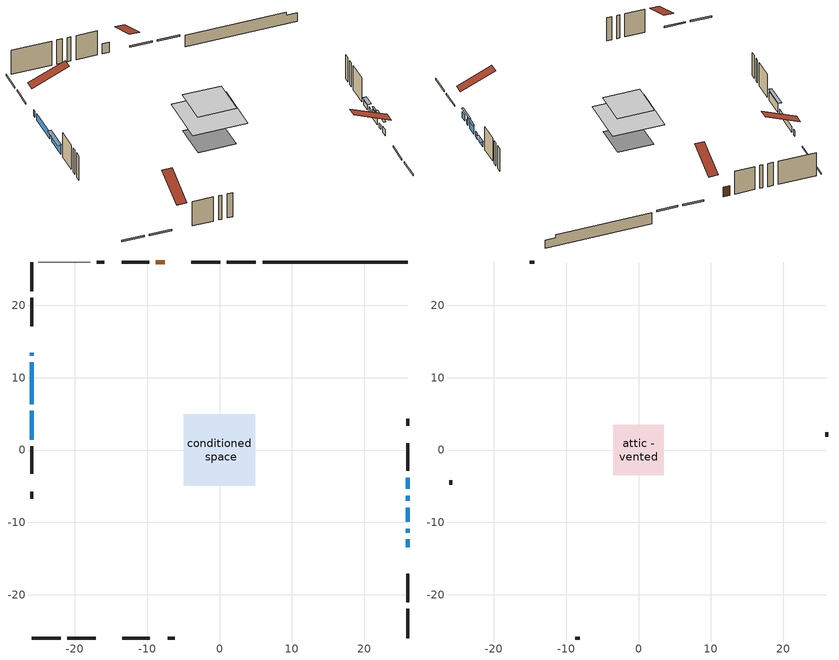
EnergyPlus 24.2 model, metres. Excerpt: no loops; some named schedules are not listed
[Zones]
conditioned space
 floor outside (Floor1 construction): -0.7,-0.7 -0.7,0.7 0.7,0.7 0.7,-0.7 z1.27
 floor adiabatic (AdiabaticFloorConstruction): -4.91,-4.91 -4.91,4.91 4.91,4.91 4.91,-4.91 z3.71
 floor foundation (Slab1 construction): -3.4,-3.4 -3.4,3.4 3.4,3.4 3.4,-3.4 z-1.09
 wall outside (RimJoist1 construction): 5.03,25.97 1.01,25.97 / -25.97,-25.97 -21.96,-25.97 / -25.97,25.97 -25.97,21.96 / 25.97,-25.97 25.97,-21.96 z1.27:1.57
 wall outside (RimJoist2 construction): 0.09,25.97 -3.87,25.97 / -21.03,-25.97 -17.08,-25.97 / -25.97,21.03 -25.97,17.08 / 25.97,-21.03 25.97,-17.08 z1.27:1.57
 wall outside (AdiabaticWallConstruction 1): -7.53,25.97 -8.78,25.97 z1.27:3.3
 wall outside (AdiabaticWallConstruction): -25.97,13.41 -25.97,13.02 / 25.97,-13.41 25.97,-12.33 / -25.97,12.09 -25.97,6.32 / 25.97,-7.03 25.97,-6.31 z1.27:2.49; 25.97,-11.41 25.97,-10.87 z1.27:2.16; 25.97,-9.94 25.97,-7.96 / -25.97,5.39 -25.97,1.43 z1.27:3.05; 25.97,-5.38 25.97,-3.8 z1.27:2.24
 wall outside (Wall1 construction): -9.71,25.97 -13.49,25.97 / -13.41,-25.97 -9.63,-25.97 / -25.97,0.5 -25.97,-3.28 / 25.97,-2.87 25.97,0.91 z1.27:6.15
 wall outside (Wall4 construction): -15.95,25.97 -16.93,25.97 / -7.17,-25.97 -6.2,-25.97 / -25.97,-5.74 -25.97,-6.72 / 25.97,3.37 25.97,4.34 z1.27:6.15
 wall foundation (FoundationWall1 construction): 5.96,25.97,-1.09 5.96,25.97,1.27 23.97,25.97,1.27 23.97,25.97,0.61 25.97,25.97,0.61 25.97,25.97,-1.09
 wall adiabatic (Wall5 construction): -17.86,25.97 -25.04,25.97 z1.27:6.15
 window (WindowConstruction 5): -25.97,13.41 -25.97,13.02 z1.27:2.49
 window (WindowConstruction 7): 25.97,-13.41 25.97,-12.33 z1.27:2.49
 window (WindowConstruction 6): 25.97,-11.41 25.97,-10.87 z1.27:2.16
 window (WindowConstruction): -25.97,12.09 -25.97,6.32 z1.27:2.49
 window (WindowConstruction 1): 25.97,-9.94 25.97,-7.96 z1.27:3.05
 window (WindowConstruction 2): -25.97,5.39 -25.97,1.43 z1.27:3.05
 window (WindowConstruction 3): 25.97,-7.03 25.97,-6.31 z1.27:2.49
 window (WindowConstruction 4): 25.97,-5.38 25.97,-3.8 z1.27:2.24
 door (Door): -7.53,25.97 -8.78,25.97 z1.27:3.3
 ceiling adiabatic (AdiabaticFloorConstruction): 4.91,-4.91 4.91,4.91 -4.91,4.91 -4.91,-4.91 z3.71
attic - vented
 floor to conditioned space (Floor2 construction Reversed): -3.47,-3.47 -3.47,3.47 3.47,3.47 3.47,-3.47 z6.15
 wall outside (Wall3 construction): -14.42,25.97 -15.02,25.97 / -8.7,-25.97 -8.1,-25.97 / -25.97,-4.21 -25.97,-4.82 / 25.97,1.83 25.97,2.44 z1.27:6.15
 roof outside (Roof1 construction): -6.6,25.97,6.15 -6.6,19.31,8.92 -4.8,19.31,8.92 -4.8,25.97,6.15; -14.34,-25.97,6.15 -14.34,-19.31,8.92 -16.15,-19.31,8.92 -16.15,-25.97,6.15; -25.97,14.34,6.15 -19.31,14.34,8.92 -19.31,16.15,8.92 -25.97,16.15,6.15; 25.97,-14.34,6.15 19.31,-14.34,8.92 19.31,-16.15,8.92 25.97,-16.15,6.15
shading: 25.97,-9.35 25.97,-12.93 26.27,-12.93 26.27,-9.35 z3.68; 25.97,-7.66 25.97,-10.24 26.27,-10.24 26.27,-7.66 z3.35; -25.97,1.13 -25.97,5.69 -26.58,5.69 -26.58,1.13 z3.35; 25.97,-3.5 25.97,-5.68 26.58,-5.68 26.58,-3.5 z2.53
[Building]
Building 1: Terrain=Suburbs
[Site:Location]
Halifax Intl AP_NS: Latitude {deg}=44.88; Longitude {deg}=-63.51; Time Zone {hr}=-4; Elevation {m}=145; Keep Site Location Information=Yes
[Site:GroundTemperature:Shallow]
3.15511, 1.33576, 1.19006, 2.05344, 5.51939, 8.9692, 11.96, 13.8546, 14.0156, 12.4746, 9.56009, 6.2161
[Site:WaterMainsTemperature]
Calculation Method=Schedule; Temperature Schedule=mains temperature schedule
[Material] Roughness=Rough; Thermal Absorptance=0.9
Name | Thickness {m} | Conductivity {W/m-K} | Density {kg/m3} | Specific Heat {J/kg-K} | Solar Absorptance | Visible Absorptance
asphalt or fiberglass shingles | 0.00635 | 0.162714 | 1121.4 | 1465.45 | 0.4 | 0.4
ceiling loosefill ins | 0.169333 | 0.0480833 | 16.02 | 1046.75 | 0.7 | 0.7
ceiling stud and cavity | 0.1397 | 0.0937792 | 65.682 | 1177.47 | 0.7 | 0.7
concrete 4.0 in. | 0.1016 | 1.803125 | 2242.8 | 837.4 | 0.7 | 0.7
concrete 8.0 in. | 0.2032 | 1.803125 | 2242.8 | 837.4 | 0.7 | 0.7
door material | 0.04445 | 0.0451087 | 512.64 | 1214.23 | 0.7 | 0.7
exterior vertical ins | 0.0409325 | 0.029427 | 32.04 | 1214.23 | 0.7 | 0.7
floor covering | 0.0127 | 0.0433444 | 54.468 | 1339.84 | 0.6 | 0.6
floor rigid ins | 0.051816 | 0.029427 | 32.04 | 1214.23 | 0.7 | 0.7
floor rigid ins 1; wall rigid ins | 0.512978 | 0.029427 | 32.04 | 1214.23 | 0.7 | 0.7
floor stud and cavity | 0.1397 | 0.0811889 | 92.3553 | 1139.71 | 0.7 | 0.7
floor stud and cavity 1 | 0.1397 | 1.75129 | 37.0049 | 1207.88 | 0.7 | 0.7
furniture material conditioned space 1 | 0.1524 | 0.115458 | 640.8 | 1214.23 | 0.6 | 0.6
gypsum board | 0.0127 | 0.160291 | 801 | 837.4 | 0.6 | 0.6
gypsum board 1 | 0.0127 | 0.160291 | 801 | 837.4 | 0.7 | 0.7
osb sheathing 0.5 in. | 0.0127 | 0.115458 | 512.64 | 1214.23 | 0.7 | 0.7
osb sheathing 0.5 in. 1 | 0.0127 | 0.115458 | 512.64 | 1214.23 | 0.4 | 0.4
osb sheathing 0.75 in. | 0.01905 | 0.115458 | 512.64 | 1214.23 | 0.7 | 0.7
osb sheathing 2.0 in. | 0.0508 | 0.115458 | 512.64 | 1214.23 | 0.7 | 0.7
rim joist stud and cavity | 0.0508 | 0.0292721 | 125.044 | 1163.47 | 0.6 | 0.6
wall stud and cavity | 0.1397 | 0.101978 | 139.0536 | 1170.24 | 0.7 | 0.7
wall stud and cavity 1 | 0.0889 | 6.1454 | 50.32683 | 1063.81 | 0.6 | 0.6
wall stud and cavity 2 | 0.1397 | 0.12276 | 139.0536 | 1170.24 | 0.7 | 0.7
wall stud and cavity 3 | 0.1397 | 0.0911365 | 139.0536 | 1170.24 | 0.7 | 0.7
wall stud and cavity 4 | 0.0889 | 0.380278 | 52.3479 | 1209.89 | 0.7 | 0.7
wall stud and cavity 5 | 0.0889 | 0.391764 | 83.0341 | 1211.67 | 0.7 | 0.7
wood siding | 0.0254 | 0.102417 | 544.68 | 1172.36 | 0.4 | 0.4
wood siding 1 | 0.00254 | 0.102417 | 544.68 | 1172.36 | 0.4 | 0.4
wood siding 2; wood siding 3; wood siding 4 | 0.0254 | 0.102417 | 544.68 | 1172.36 | 0.7 | 0.7
[WindowMaterial:SimpleGlazingSystem]
Name | U-Factor {W/m2-K} | Solar Heat Gain Coefficient
WindowMaterial | 3.534555 | 0.57
WindowMaterial 1 | 2.18206 | 0.65
WindowMaterial 2 | 4.29881 | 0.54
WindowMaterial 3 | 4.08305 | 0.55
WindowMaterial 4 | 4.33629 | 0.65
WindowMaterial 5 | 2.05771 | 0.52
[Construction]
AdiabaticFloorConstruction: floor stud and cavity 1, floor rigid ins 1, osb sheathing 0.75 in., floor covering
AdiabaticWallConstruction: wood siding 3, wall rigid ins, wall stud and cavity 4, gypsum board
AdiabaticWallConstruction 1: wood siding 4, wall rigid ins, wall stud and cavity 4, gypsum board
Door: door material
Floor1 construction: floor stud and cavity, floor rigid ins, osb sheathing 0.75 in., floor covering
Floor2 construction Reversed: gypsum board, ceiling stud and cavity, ceiling loosefill ins
FoundationWall1 construction: concrete 8.0 in., gypsum board 1
furniture construction conditioned space 1: furniture material conditioned space 1
PartitionWallConstruction: gypsum board, wall stud and cavity 5, gypsum board
RimJoist1 construction; RimJoist2 construction: wood siding 2, osb sheathing 2.0 in., rim joist stud and cavity
Roof1 construction: asphalt or fiberglass shingles
Slab1 construction: concrete 4.0 in.
Wall1 construction: wood siding, osb sheathing 0.5 in., wall stud and cavity, gypsum board
Wall3 construction: wood siding 1, wall stud and cavity 1
Wall4 construction: wood siding, osb sheathing 0.5 in., wall stud and cavity 2, gypsum board
Wall5 construction: osb sheathing 0.5 in. 1, wall stud and cavity 3, gypsum board
WindowConstruction; WindowConstruction 2: WindowMaterial
WindowConstruction 1: WindowMaterial 1
WindowConstruction 3: WindowMaterial 2
WindowConstruction 4: WindowMaterial 3
WindowConstruction 5; WindowConstruction 6: WindowMaterial 4
WindowConstruction 7: WindowMaterial 5
[Zone] Multiplier=1; Part of Total Floor Area=Yes
Name | Volume {m3}
attic - vented | 21.4042
conditioned space | 363.6
[Space]
Name | Zone | Volume {m3}
attic - vented 1 | attic - vented | 21.4042
conditioned space 1 | conditioned space | 363.6
[ZoneInfiltration:EffectiveLeakageArea]
infil attic - vented 1: Zone or Space=attic - vented 1; Schedule=Always On Discrete; Effective Air Leakage Area {cm2}=1724.06; Stack Coefficient=0.000532249; Wind Coefficient=1.55875e-05
[ZoneMixing]
whole house fan mix: Zone or Space=attic - vented; Schedule=Always On Continuous; Design Flow Rate Calculation Method=Flow/Zone; Design Flow Rate {m3/s}=0; Source Zone or Space=conditioned space
[SurfaceProperty:ExposedFoundationPerimeter]
Slab1: Exposed Perimeter Calculation Method=TotalExposedPerimeter; Total Exposed Perimeter {m}=20.016
[InternalMass] Zone or ZoneList=conditioned space; Space or SpaceList=conditioned space 1
Name | Construction | Surface Area {m2}
furniture mass conditioned space 1 | furniture construction conditioned space 1 | 57.7718
partition wall mass | PartitionWallConstruction | 144.43
[Lights]
interior lighting: Zone or ZoneList or Space or SpaceList=conditioned space 1; Schedule=interior lighting schedule; Design Level Calculation Method=LightingLevel; Lighting Level {W}=343.2; Return Air Fraction=0; Fraction Radiant=0.6; Fraction Visible=0.2; Fraction Replaceable=1
[People]
occupants: Zone or ZoneList or Space or SpaceList=conditioned space 1; Number of People Schedule=occupants schedule; Number of People Calculation Method=People; Number of People=3; Fraction Radiant=0.314171; Sensible Heat Fraction=0.56303; Activity Level Schedule=occupants activity schedule; Carbon Dioxide Generation Rate {m3/s-W}=0; Enable ASHRAE 55 Comfort Warnings=No; Mean Radiant Temperature Calculation Type=EnclosureAveraged
[ElectricEquipment] Zone or ZoneList or Space or SpaceList=conditioned space 1; Design Level Calculation Method=EquipmentLevel
Name | Schedule | Design Level {W} | Fraction Latent | Fraction Radiant | Fraction Lost
clothes dryer | clothes dryer schedule | 140.772 | 0.015 | 0.081 | 0.85
clothes washer | clothes washer schedule | 32.1985 | 0.03 | 0.162 | 0.7
cooking range | cooking range schedule | 208.969 | 0.08 | 0.432 | 0.2
dishwasher | dishwasher schedule | 66.8632 | 0.3 | 0.18 | 0.4
fridge | fridge schedule | 72.9452 | 0 | 0.6 | 0
mech vent bath fan 0 | mech vent bath fan 0 schedule | 25.1 | 0 | 0 | 1
mech vent bath fan 1 | mech vent bath fan 1 schedule | 25.1 | 0 | 0 | 1
mech vent house fan | mech vent house fan schedule | 0 | 0 | 0 | 1
mech vent house fan cfis | mech vent house fan cfis schedule | 0 | 0 | 0 | 0
mech vent range fan 0 | mech vent range fan 0 schedule | 57 | 0 | 0 | 1
misc plug loads | misc plug loads schedule | 494.7 | 0.045 | 0.513 | 0.1
whole house fan | Always On Discrete | 0 | 0 | 0 | 1
[OtherEquipment] Zone or ZoneList or Space or SpaceList=conditioned space 1; Design Level Calculation Method=EquipmentLevel
Name | Fuel Type | Schedule | Design Level {W} | Fraction Latent | Fraction Radiant | Fraction Lost
clothes dryer 1 | Electricity | clothes dryer schedule | 0 | 0.015 | 0.081 | 0.85
cooking range 1 | Electricity | cooking range schedule | 0 | 0.08 | 0.432 | 0.2
general water use latent | None | general water use schedule | 59.3978 | 1 | 0 | 0
general water use sensible | None | general water use schedule | -58.539 | 0 | 0.6 | 0
mech vent house fan latent load | None | Always On Discrete | 0 | 1 | 0 | 0
mech vent house fan sensible load | None | Always On Discrete | 0 | 0 | 0 | 0
water heater energy adjustment1 | Electricity | Always On Discrete | 0.01 | 0 | 0 | 1
[ZoneInfiltration:DesignFlowRate] Zone or ZoneList or Space or SpaceList=conditioned space 1; Schedule=Always On Discrete; Design Flow Rate Calculation Method=Flow/Zone; Design Flow Rate {m3/s}=0
infil flow; natural vent flow; whole house fan flow
[ZoneControl:Thermostat]
conditioned space Thermostat: Zone or ZoneList=conditioned space; Control Type Schedule=conditioned space Thermostat Schedule; Control 1=conditioned space temperature setpoint; Temperature Difference Between Cutout And Setpoint {deltaC}=0
[ZoneHVAC:Baseboard:Convective:Electric]
electric baseboard: Availability Schedule=Always On Discrete; Heating Design Capacity {W}=10068.5; Efficiency=1
[Zone equipment]
conditioned space: electric baseboard
[Foundation:Kiva]
Foundation Kiva 1: Initial Indoor Air Temperature {C}=18; Wall Height Above Grade {m}=1.27001; Wall Depth Below Slab {m}=0.2032; Custom Block Material Name 1=exterior vertical ins; Custom Block Depth 1 {m}=2.36001; Custom Block X Position 1 {m}=0.2159; Custom Block Z Position 1 {m}=0
[Foundation:Kiva:Settings]
Soil Conductivity {W/m-K}=0.849921; Soil Density {kg/m3}=1842.3; Soil Specific Heat {J/kg-K}=418.7; Ground Solar Absorptivity=0.9; Ground Thermal Absorptivity=0.9; Ground Surface Roughness {m}=0.03; Far-Field Width {m}=40; Deep-Ground Boundary Condition=ZeroFlux; Deep-Ground Depth {m}=40; Minimum Cell Dimension {m}=0.2; Maximum Cell Growth Coefficient=3; Simulation Timestep=Timestep
[Exterior:Lights]
exterior lighting: Schedule=exterior lighting schedule; Design Level {W}=75.6
[EnergyManagementSystem:GlobalVariable]
infil_program_Qfan
infil_program_Qinf
natural_vent_program_Qnv
natural_vent_program_Qwhf
[EnergyManagementSystem:Sensor]
Name | Output:Variable or Output:Meter Index Key | Output:Variable or Output:Meter
airflow_gain | infil flow | Infiltration Sensible Heat Gain Energy
airflow_gain_1 | natural vent flow | Infiltration Sensible Heat Gain Energy
airflow_gain_2 | whole house fan flow | Infiltration Sensible Heat Gain Energy
airflow_loss | infil flow | Infiltration Sensible Heat Loss Energy
airflow_loss_1 | natural vent flow | Infiltration Sensible Heat Loss Energy
airflow_loss_2 | whole house fan flow | Infiltration Sensible Heat Loss Energy
clg_load_cond |  | Cooling:EnergyTransfer:Zone:CONDITIONED SPACE
clg_sp_s; clg_sp_s_1 | cooling setpoint | Schedule Value
clothes_dryer_exhaust_0_sch_s | clothes dryer exhaust 0 schedule | Schedule Value
conditioned_space_clg_unmet_s | conditioned space | Zone Cooling Setpoint Not Met Time
conditioned_space_htg_unmet_s | conditioned space | Zone Heating Setpoint Not Met Time
cool_season | cooling season schedule | Schedule Value
fridge_tin_s | conditioned space | Zone Mean Air Temperature
htg_load_cond |  | Heating:EnergyTransfer:Zone:CONDITIONED SPACE
htg_sp_s; htg_sp_s_1 | heating setpoint | Schedule Value
ig_ee_conv | clothes dryer | Electric Equipment Convective Heating Energy
ig_ee_conv_2 | cooking range | Electric Equipment Convective Heating Energy
ig_ee_conv_4 | fridge | Electric Equipment Convective Heating Energy
ig_ee_conv_5 | misc plug loads | Electric Equipment Convective Heating Energy
ig_ee_conv_6 | whole house fan | Electric Equipment Convective Heating Energy
ig_ee_rad | clothes dryer | Electric Equipment Radiant Heating Energy
ig_ee_rad_2 | cooking range | Electric Equipment Radiant Heating Energy
ig_ee_rad_4 | fridge | Electric Equipment Radiant Heating Energy
ig_ee_rad_5 | misc plug loads | Electric Equipment Radiant Heating Energy
ig_ee_rad_6 | whole house fan | Electric Equipment Radiant Heating Energy
ig_lgt_conv | interior lighting | Lights Convective Heating Energy
ig_lgt_rad | interior lighting | Lights Radiant Heating Energy
ig_lgt_vis | interior lighting | Lights Visible Radiation Heating Energy
ig_oe_conv | clothes dryer 1 | Other Equipment Convective Heating Energy
ig_oe_conv_1 | cooking range 1 | Other Equipment Convective Heating Energy
ig_oe_conv_2 | general water use latent | Other Equipment Convective Heating Energy
ig_oe_conv_3 | general water use sensible | Other Equipment Convective Heating Energy
ig_oe_conv_4 | water heater energy adjustment1 | Other Equipment Convective Heating Energy
ig_oe_rad | clothes dryer 1 | Other Equipment Radiant Heating Energy
ig_oe_rad_1 | cooking range 1 | Other Equipment Radiant Heating Energy
ig_oe_rad_2 | general water use latent | Other Equipment Radiant Heating Energy
ig_oe_rad_3 | general water use sensible | Other Equipment Radiant Heating Energy
ig_oe_rad_4 | water heater energy adjustment1 | Other Equipment Radiant Heating Energy
ig_ppl_conv | occupants | People Convective Heating Energy
ig_ppl_rad | occupants | People Radiant Heating Energy
im_conv | furniture mass conditioned space 1 | Surface Inside Face Convection Heat Gain Energy
im_conv_1 | partition wall mass | Surface Inside Face Convection Heat Gain Energy
im_ig | furniture mass conditioned space 1 | Surface Inside Face Internal Gains Radiation Heat Gain Energy
im_ig_1 | partition wall mass | Surface Inside Face Internal Gains Radiation Heat Gain Energy
im_lgt | furniture mass conditioned space 1 | Surface Inside Face Lights Radiation Heat Gain Energy
im_lgt_1 | partition wall mass | Surface Inside Face Lights Radiation Heat Gain Energy
im_sol | furniture mass conditioned space 1 | Surface Inside Face Solar Radiation Heat Gain Energy
im_sol_1 | partition wall mass | Surface Inside Face Solar Radiation Heat Gain Energy
im_surf | furniture mass conditioned space 1 | Surface Inside Face Net Surface Thermal Radiation Heat Gain Energy
im_surf_1 | partition wall mass | Surface Inside Face Net Surface Thermal Radiation Heat Gain Energy
mech_vent_bath_fan_0_sch_s | mech vent bath fan 0 schedule | Schedule Value
mech_vent_bath_fan_1_sch_s | mech vent bath fan 1 schedule | Schedule Value
mech_vent_range_fan_0_sch_s | mech vent range fan 0 schedule | Schedule Value
mv_conv | mech vent bath fan 0 | Electric Equipment Convective Heating Energy
mv_conv_1 | mech vent bath fan 1 | Electric Equipment Convective Heating Energy
mv_conv_2 | mech vent house fan | Electric Equipment Convective Heating Energy
mv_conv_3 | mech vent house fan cfis | Electric Equipment Convective Heating Energy
mv_conv_4 | mech vent range fan 0 | Electric Equipment Convective Heating Energy
mv_conv_5 | mech vent house fan latent load | Other Equipment Convective Heating Energy
mv_conv_6 | mech vent house fan sensible load | Other Equipment Convective Heating Energy
mv_rad | mech vent bath fan 0 | Electric Equipment Radiant Heating Energy
mv_rad_1 | mech vent bath fan 1 | Electric Equipment Radiant Heating Energy
mv_rad_2 | mech vent house fan | Electric Equipment Radiant Heating Energy
mv_rad_3 | mech vent house fan cfis | Electric Equipment Radiant Heating Energy
mv_rad_4 | mech vent range fan 0 | Electric Equipment Radiant Heating Energy
mv_rad_5 | mech vent house fan latent load | Other Equipment Radiant Heating Energy
mv_rad_6 | mech vent house fan sensible load | Other Equipment Radiant Heating Energy
natural_vent_s | natural vent schedule | Schedule Value
out_pb_s |  | Site Outdoor Air Barometric Pressure
out_wt_s |  | Site Outdoor Air Humidity Ratio
site_vw_s |  | Site Wind Speed
ss_back_out | Window1 | Surface Window Shortwave from Zone Back Out Window Heat Transfer Rate
ss_back_out_1 | Window10 | Surface Window Shortwave from Zone Back Out Window Heat Transfer Rate
ss_back_out_2 | Window2 | Surface Window Shortwave from Zone Back Out Window Heat Transfer Rate
ss_back_out_3 | Window3 | Surface Window Shortwave from Zone Back Out Window Heat Transfer Rate
ss_back_out_4 | Window5 | Surface Window Shortwave from Zone Back Out Window Heat Transfer Rate
ss_back_out_5 | Window6 | Surface Window Shortwave from Zone Back Out Window Heat Transfer Rate
ss_back_out_6 | Window8 | Surface Window Shortwave from Zone Back Out Window Heat Transfer Rate
ss_back_out_7 | Window9 | Surface Window Shortwave from Zone Back Out Window Heat Transfer Rate
ss_conv | Door1 | Surface Inside Face Convection Heat Gain Energy
ss_conv_1 | Window1 | Surface Inside Face Convection Heat Gain Energy
ss_conv_2 | Window10 | Surface Inside Face Convection Heat Gain Energy
ss_conv_3 | Window2 | Surface Inside Face Convection Heat Gain Energy
ss_conv_4 | Window3 | Surface Inside Face Convection Heat Gain Energy
ss_conv_5 | Window5 | Surface Inside Face Convection Heat Gain Energy
ss_conv_6 | Window6 | Surface Inside Face Convection Heat Gain Energy
ss_conv_7 | Window8 | Surface Inside Face Convection Heat Gain Energy
ss_conv_8 | Window9 | Surface Inside Face Convection Heat Gain Energy
ss_ig | Door1 | Surface Inside Face Internal Gains Radiation Heat Gain Energy
ss_ig_1 | Window1 | Surface Inside Face Internal Gains Radiation Heat Gain Energy
ss_ig_2 | Window10 | Surface Inside Face Internal Gains Radiation Heat Gain Energy
ss_ig_3 | Window2 | Surface Inside Face Internal Gains Radiation Heat Gain Energy
ss_ig_4 | Window3 | Surface Inside Face Internal Gains Radiation Heat Gain Energy
ss_ig_5 | Window5 | Surface Inside Face Internal Gains Radiation Heat Gain Energy
ss_ig_6 | Window6 | Surface Inside Face Internal Gains Radiation Heat Gain Energy
ss_ig_7 | Window8 | Surface Inside Face Internal Gains Radiation Heat Gain Energy
ss_ig_8 | Window9 | Surface Inside Face Internal Gains Radiation Heat Gain Energy
ss_lgt | Door1 | Surface Inside Face Lights Radiation Heat Gain Energy
ss_sol | Door1 | Surface Inside Face Solar Radiation Heat Gain Energy
ss_surf | Door1 | Surface Inside Face Net Surface Thermal Radiation Heat Gain Energy
ss_surf_1 | Window1 | Surface Inside Face Net Surface Thermal Radiation Heat Gain Energy
ss_surf_2 | Window10 | Surface Inside Face Net Surface Thermal Radiation Heat Gain Energy
ss_surf_3 | Window2 | Surface Inside Face Net Surface Thermal Radiation Heat Gain Energy
ss_surf_4 | Window3 | Surface Inside Face Net Surface Thermal Radiation Heat Gain Energy
ss_surf_5 | Window5 | Surface Inside Face Net Surface Thermal Radiation Heat Gain Energy
ss_surf_6 | Window6 | Surface Inside Face Net Surface Thermal Radiation Heat Gain Energy
ss_surf_7 | Window8 | Surface Inside Face Net Surface Thermal Radiation Heat Gain Energy
ss_surf_8 | Window9 | Surface Inside Face Net Surface Thermal Radiation Heat Gain Energy
ss_trans_in | Window1 | Surface Window Transmitted Solar Radiation Rate
ss_trans_in_1 | Window10 | Surface Window Transmitted Solar Radiation Rate
ss_trans_in_2 | Window2 | Surface Window Transmitted Solar Radiation Rate
ss_trans_in_3 | Window3 | Surface Window Transmitted Solar Radiation Rate
ss_trans_in_4 | Window5 | Surface Window Transmitted Solar Radiation Rate
ss_trans_in_5 | Window6 | Surface Window Transmitted Solar Radiation Rate
ss_trans_in_6 | Window8 | Surface Window Transmitted Solar Radiation Rate
ss_trans_in_7 | Window9 | Surface Window Transmitted Solar Radiation Rate
ss_trans_out | Window1 | Surface Inside Face Initial Transmitted Diffuse Transmitted Out Window Solar Radiation Rate
ss_trans_out_1 | Window10 | Surface Inside Face Initial Transmitted Diffuse Transmitted Out Window Solar Radiation Rate
ss_trans_out_2 | Window2 | Surface Inside Face Initial Transmitted Diffuse Transmitted Out Window Solar Radiation Rate
ss_trans_out_3 | Window3 | Surface Inside Face Initial Transmitted Diffuse Transmitted Out Window Solar Radiation Rate
ss_trans_out_4 | Window5 | Surface Inside Face Initial Transmitted Diffuse Transmitted Out Window Solar Radiation Rate
ss_trans_out_5 | Window6 | Surface Inside Face Initial Transmitted Diffuse Transmitted Out Window Solar Radiation Rate
ss_trans_out_6 | Window8 | Surface Inside Face Initial Transmitted Diffuse Transmitted Out Window Solar Radiation Rate
ss_trans_out_7 | Window9 | Surface Inside Face Initial Transmitted Diffuse Transmitted Out Window Solar Radiation Rate
s_conv | Floor1 | Surface Inside Face Convection Heat Gain Energy
s_conv_1 | Floor2 | Surface Inside Face Convection Heat Gain Energy
s_conv_10 | RimJoist2:180 | Surface Inside Face Convection Heat Gain Energy
s_conv_11 | RimJoist2:270 | Surface Inside Face Convection Heat Gain Energy
s_conv_12 | RimJoist2:90 | Surface Inside Face Convection Heat Gain Energy
s_conv_13 | Slab1 | Surface Inside Face Convection Heat Gain Energy
s_conv_14 | Wall1:0 | Surface Inside Face Convection Heat Gain Energy
s_conv_15 | Wall1:180 | Surface Inside Face Convection Heat Gain Energy
s_conv_16 | Wall1:270 | Surface Inside Face Convection Heat Gain Energy
s_conv_17 | Wall1:90 | Surface Inside Face Convection Heat Gain Energy
s_conv_18 | Wall4:0 | Surface Inside Face Convection Heat Gain Energy
s_conv_19 | Wall4:180 | Surface Inside Face Convection Heat Gain Energy
s_conv_2 | FoundationWall1 | Surface Inside Face Convection Heat Gain Energy
s_conv_20 | Wall4:270 | Surface Inside Face Convection Heat Gain Energy
s_conv_21 | Wall4:90 | Surface Inside Face Convection Heat Gain Energy
s_conv_22 | Wall5 | Surface Inside Face Convection Heat Gain Energy
s_conv_3 | inferred conditioned ceiling | Surface Inside Face Convection Heat Gain Energy
s_conv_4 | inferred conditioned floor | Surface Inside Face Convection Heat Gain Energy
s_conv_5 | RimJoist1:0 | Surface Inside Face Convection Heat Gain Energy
s_conv_6 | RimJoist1:180 | Surface Inside Face Convection Heat Gain Energy
s_conv_7 | RimJoist1:270 | Surface Inside Face Convection Heat Gain Energy
s_conv_8 | RimJoist1:90 | Surface Inside Face Convection Heat Gain Energy
s_conv_9 | RimJoist2:0 | Surface Inside Face Convection Heat Gain Energy
s_ig | Floor1 | Surface Inside Face Internal Gains Radiation Heat Gain Energy
s_ig_1 | Floor2 | Surface Inside Face Internal Gains Radiation Heat Gain Energy
s_ig_10 | RimJoist2:180 | Surface Inside Face Internal Gains Radiation Heat Gain Energy
s_ig_11 | RimJoist2:270 | Surface Inside Face Internal Gains Radiation Heat Gain Energy
s_ig_12 | RimJoist2:90 | Surface Inside Face Internal Gains Radiation Heat Gain Energy
s_ig_13 | Slab1 | Surface Inside Face Internal Gains Radiation Heat Gain Energy
